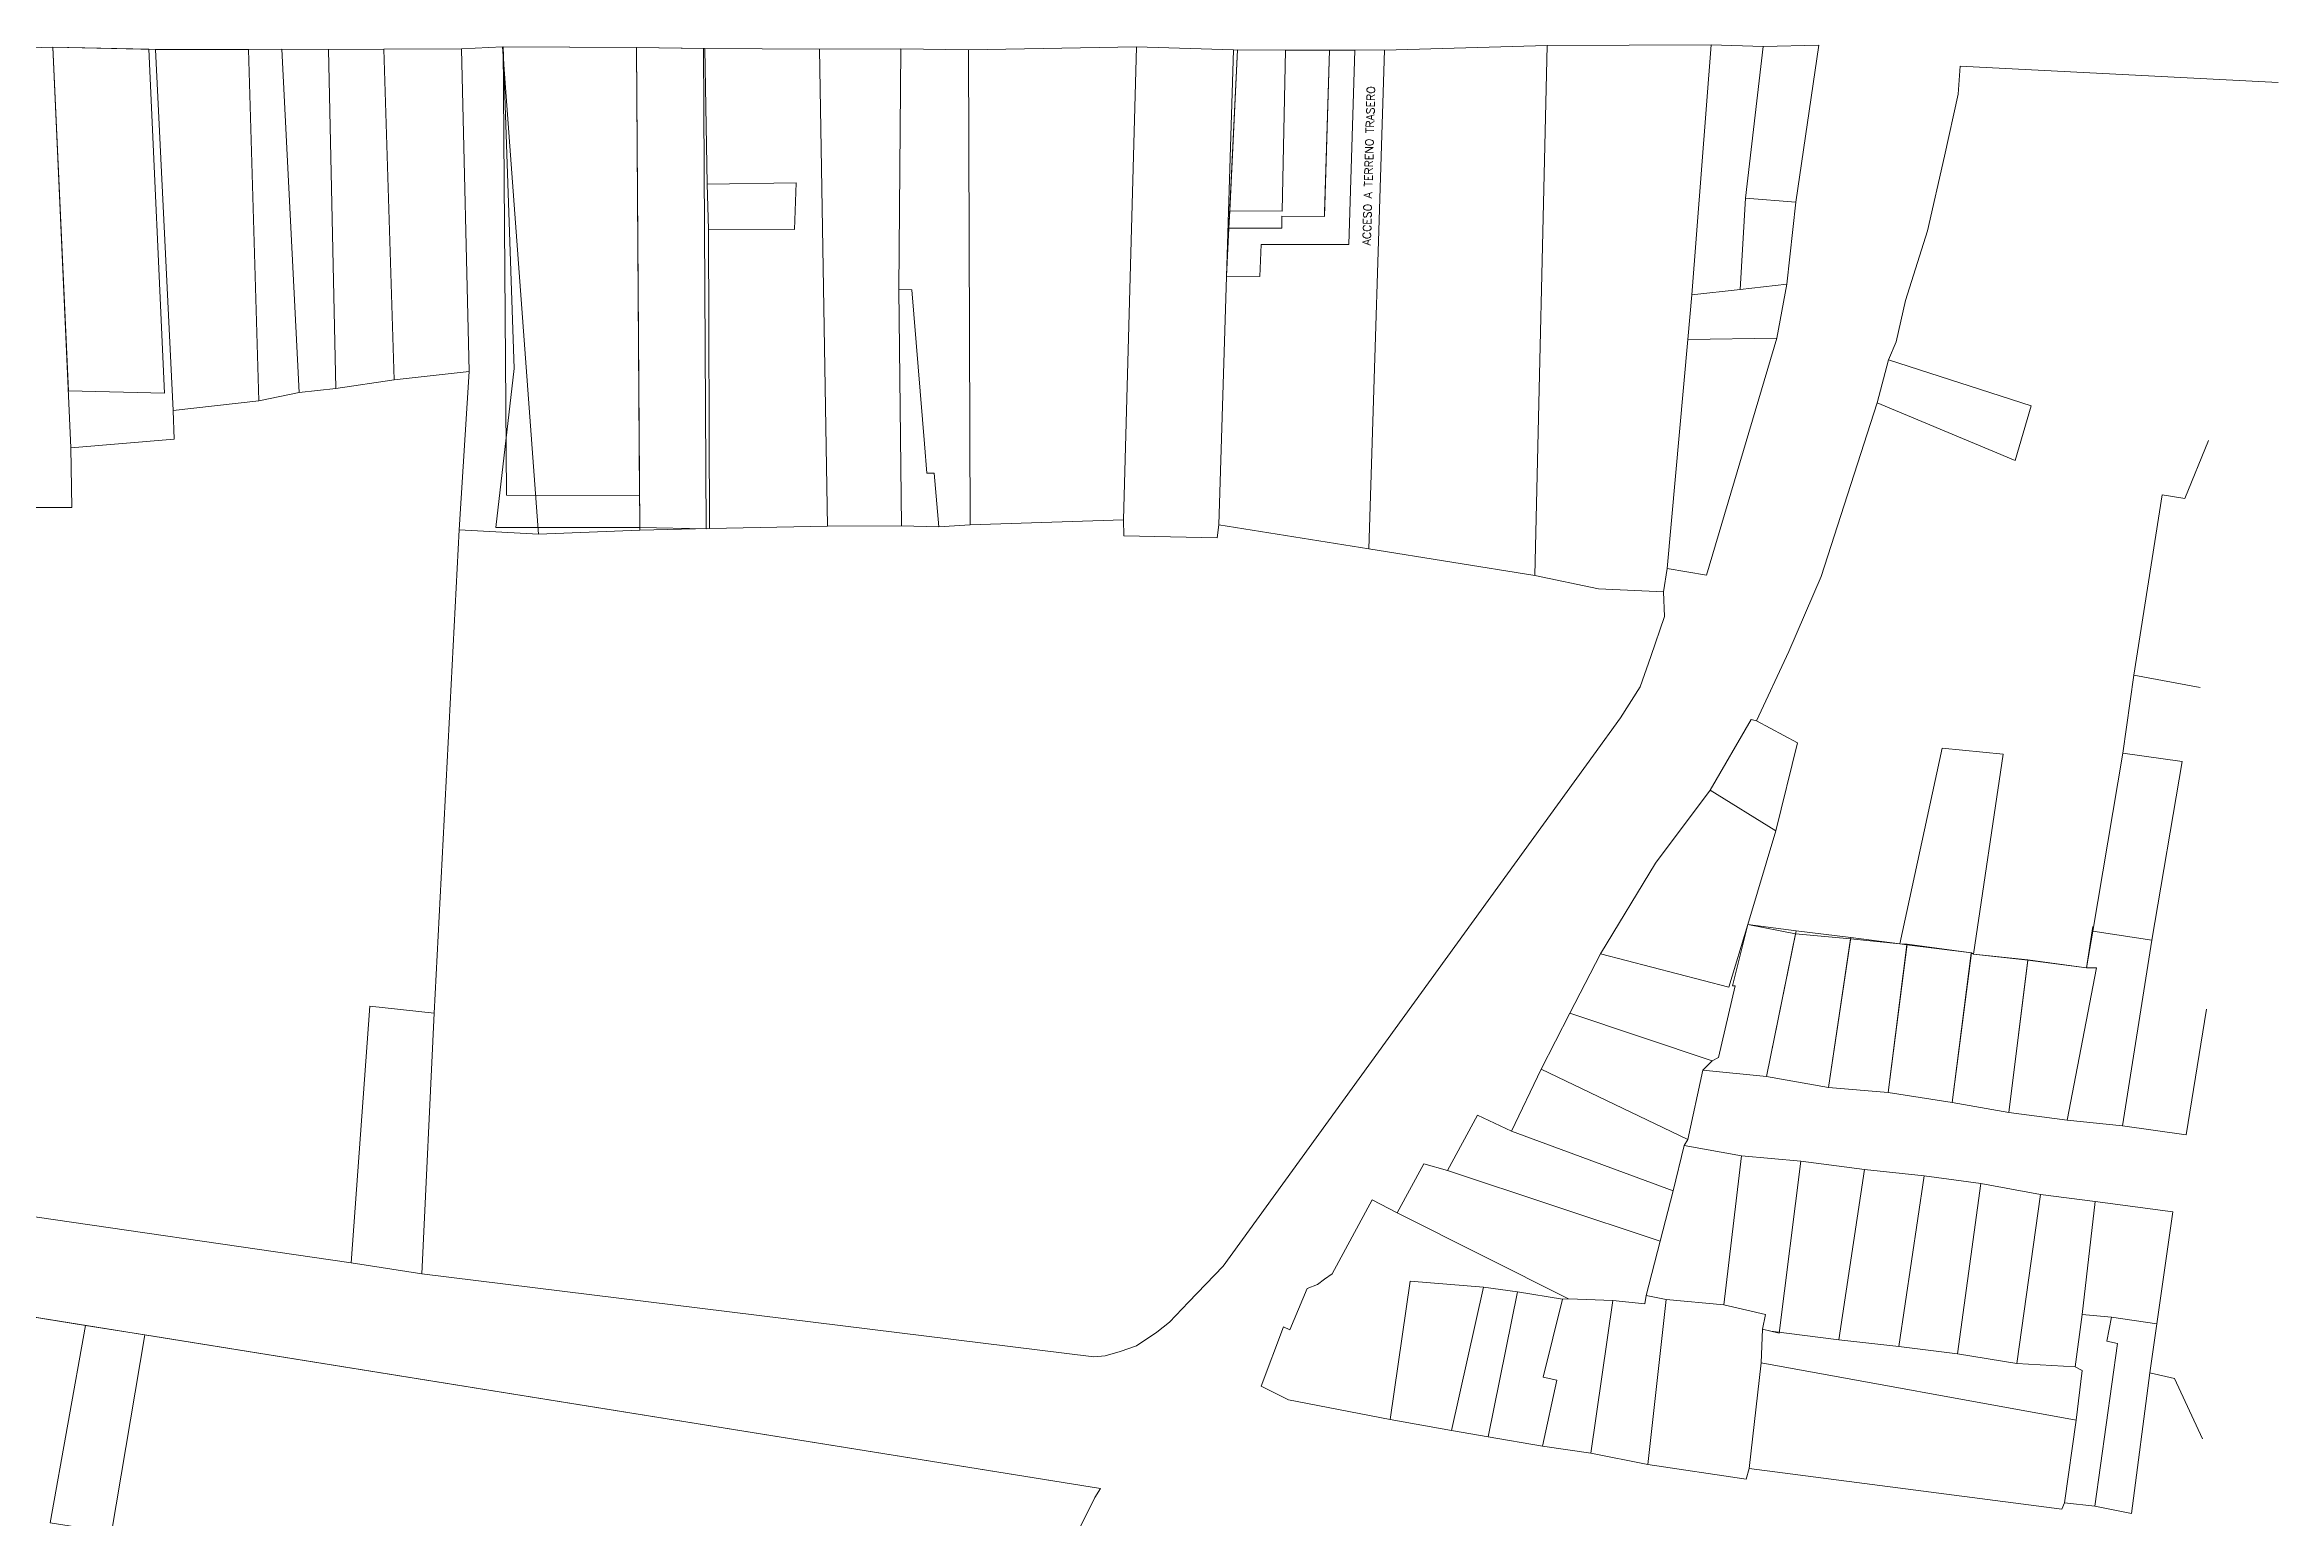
# Model space of a CAD drawing. Header units: millimetres. Extents: x 613361 to 614677, y 1317501 to 1318598.
# Drawn here: x 614264.1 to 614543.2, y 1317711 to 1317895 of the extents above; entities that cross this region are included whole.
import ezdxf

# ---------------------------------------------------------------- set-up
doc = ezdxf.new("R2010")
doc.units = ezdxf.units.MM
doc.layers.add('2', color=7, linetype='Continuous')
doc.layers.add('CVL_CUADCON_LIN', color=8, linetype='Continuous')
doc.layers.add('Nivel 2', color=7, linetype='Continuous', lineweight=0)
doc.styles.add('ROMANS', font='ROMANS', dxfattribs={"height": 0.2})

msp = doc.modelspace()

# ---------------------------------------------------------------- linework, layer by layer
at = {"layer": '2', "color": 1, "linetype": 'ByBlock', "lineweight": 0}
for p, q in [((614258.20565, 1317894.45979), (614265.06865, 1317894.67879)), ((614265.06865, 1317894.67879), (614267.35665, 1317844.59479)), ((614265.06865, 1317894.67879), (614277.93165, 1317894.40279)), ((614321.29665, 1317894.70279), (614316.16265, 1317894.48879)), ((614325.79265, 1317833.81479), (614321.29665, 1317894.70279)), ((614338.02265, 1317894.63879), (614321.29665, 1317894.70279)), ((614346.56365, 1317894.50579), (614338.02265, 1317894.63879)), ((614338.02265, 1317894.63879), (614338.45065, 1317834.29979)), ((614379.50765, 1317894.32579), (614400.50365, 1317894.72779)), ((614400.50365, 1317894.72779), (614398.89465, 1317835.60279)), ((614400.50365, 1317894.72779), (614412.65465, 1317894.34979)), ((614451.85065, 1317894.89379), (614431.51565, 1317894.29079)), ((614450.30765, 1317828.66379), (614451.85065, 1317894.89379)), ((614451.85065, 1317894.89379), (614472.33765, 1317894.99079)), ((614469.91065, 1317863.72379), (614472.33765, 1317894.99079)), ((614472.33765, 1317894.99079), (614478.84565, 1317894.75179)), ((614478.84565, 1317894.75179), (614476.64765, 1317875.81779)), ((614289.52265, 1317894.37779), (614277.93165, 1317894.40279)), ((614277.93165, 1317894.40279), (614280.10765, 1317849.29179)), ((614293.69165, 1317894.43779), (614289.52265, 1317894.37779)), ((614290.83265, 1317850.48379), (614289.52265, 1317894.37779)), ((614295.86365, 1317851.50979), (614293.69165, 1317894.43779)), ((614293.69165, 1317894.43779), (614299.53765, 1317894.40079)), ((614306.45165, 1317894.41579), (614299.53765, 1317894.40079)), ((614299.53765, 1317894.40079), (614300.43765, 1317852.02779)), ((614306.45165, 1317894.41579), (614316.16265, 1317894.48879)), ((614307.75665, 1317853.10979), (614306.45165, 1317894.41579)), ((614316.16265, 1317894.48879), (614317.10865, 1317854.14579)), ((614360.90065, 1317894.43679), (614346.56365, 1317894.50579)), ((614346.56365, 1317894.50579), (614346.85265, 1317877.55679)), ((614360.90065, 1317894.43679), (614371.06865, 1317894.45979)), ((614361.88565, 1317834.80879), (614360.90065, 1317894.43679)), ((614371.06865, 1317894.45979), (614370.82465, 1317864.41579)), ((614379.50765, 1317894.32579), (614371.06865, 1317894.45979)), ((614379.72965, 1317835.00179), (614379.50765, 1317894.32579)), ((614412.65465, 1317894.34979), (614410.79265, 1317834.96979)), ((614431.51565, 1317894.29079), (614412.65465, 1317894.34979)), ((614431.51565, 1317894.29079), (614429.55865, 1317831.96679)), ((614346.85265, 1317877.55679), (614357.98565, 1317877.73379)), ((614347.01665, 1317871.92379), (614346.85265, 1317877.55679)), ((614357.98565, 1317877.73379), (614357.79465, 1317871.89679)), ((614476.64765, 1317875.81779), (614475.95865, 1317864.39779)), ((614482.90165, 1317875.32379), (614476.64765, 1317875.81779)), ((614482.90165, 1317875.32379), (614481.80365, 1317865.07079)), ((614357.79465, 1317871.89679), (614347.01665, 1317871.92379)), ((614347.01665, 1317871.92379), (614347.14365, 1317834.52279)), ((614370.82465, 1317864.41579), (614372.45165, 1317864.36879)), ((614371.13865, 1317834.88079), (614370.82465, 1317864.41579)), ((614372.45165, 1317864.36879), (614374.01565, 1317845.08779)), ((614475.95865, 1317864.39779), (614469.91065, 1317863.72379)), ((614481.80365, 1317865.07079), (614475.95865, 1317864.39779)), ((614480.54665, 1317858.31779), (614481.80365, 1317865.07079)), ((614469.91065, 1317863.72379), (614469.41365, 1317858.14079)), ((614469.41365, 1317858.14079), (614480.54665, 1317858.31779)), ((614480.54665, 1317858.31779), (614471.76065, 1317828.71179)), ((614466.82765, 1317829.51279), (614469.41365, 1317858.14079)), ((614493.06965, 1317850.22579), (614494.48265, 1317855.60879)), ((614494.48265, 1317855.60879), (614512.33865, 1317849.86379)), ((614300.43765, 1317852.02779), (614307.75665, 1317853.10979)), ((614317.10865, 1317854.14579), (614307.75665, 1317853.10979)), ((614317.10865, 1317854.14579), (614315.87765, 1317834.35079)), ((614280.10765, 1317849.29179), (614290.83265, 1317850.48379)), ((614290.83265, 1317850.48379), (614295.86365, 1317851.50979)), ((614300.43765, 1317852.02779), (614295.86365, 1317851.50979)), ((614493.06965, 1317850.22579), (614486.09765, 1317828.54079)), ((614510.31865, 1317843.00779), (614493.06965, 1317850.22579)), ((614280.26765, 1317845.68979), (614280.10765, 1317849.29179)), ((614512.33865, 1317849.86379), (614510.31865, 1317843.00779)), ((614267.35665, 1317844.59479), (614280.26765, 1317845.68979)), ((614267.47365, 1317837.13479), (614267.35665, 1317844.59479)), ((614374.01565, 1317845.08779), (614374.32765, 1317841.43479)), ((614534.47865, 1317845.50679), (614531.52765, 1317838.28479)), ((614374.32765, 1317841.43479), (614375.24265, 1317841.43679)), ((614375.24265, 1317841.43679), (614375.81565, 1317834.73879)), ((614259.54265, 1317837.16779), (614267.47365, 1317837.13479)), ((614528.68065, 1317838.73579), (614525.16765, 1317816.19479)), ((614531.52765, 1317838.28479), (614528.68065, 1317838.73579)), ((614312.74665, 1317773.95279), (614315.87765, 1317834.35079)), ((614315.87765, 1317834.35079), (614325.79265, 1317833.81479)), ((614338.45065, 1317834.29979), (614325.79265, 1317833.81479)), ((614338.45065, 1317834.29979), (614347.14365, 1317834.52279)), ((614347.14365, 1317834.52279), (614361.88565, 1317834.80879)), ((614371.13865, 1317834.88079), (614361.88565, 1317834.80879)), ((614375.81565, 1317834.73879), (614371.13865, 1317834.88079)), ((614375.81565, 1317834.73879), (614379.72965, 1317835.00179)), ((614398.89465, 1317835.60279), (614379.72965, 1317835.00179)), ((614398.94965, 1317833.62379), (614398.89465, 1317835.60279)), ((614410.59265, 1317833.34479), (614398.94965, 1317833.62379)), ((614410.79265, 1317834.96979), (614410.59265, 1317833.34479)), ((614410.79265, 1317834.96979), (614429.55865, 1317831.96679)), ((614429.55865, 1317831.96679), (614450.30765, 1317828.66379)), ((614458.24165, 1317827.00679), (614450.30765, 1317828.66379)), ((614466.82765, 1317829.51279), (614466.37665, 1317826.61879)), ((614471.76065, 1317828.71179), (614466.82765, 1317829.51279)), ((614486.09765, 1317828.54079), (614482.04965, 1317819.14379)), ((614466.37665, 1317826.61879), (614458.24165, 1317827.00679)), ((614482.04965, 1317819.14379), (614478.00065, 1317810.50679)), ((614525.16765, 1317816.19479), (614523.76365, 1317806.44879)), ((614525.16765, 1317816.19479), (614533.45765, 1317814.64079)), ((614477.33965, 1317810.65779), (614472.22265, 1317801.81579)), ((614478.00065, 1317810.50679), (614477.33965, 1317810.65779)), ((614483.14065, 1317807.72779), (614478.00065, 1317810.50679)), ((614480.41765, 1317796.75979), (614483.14065, 1317807.72779)), ((614501.18965, 1317807.05779), (614495.90165, 1317782.63579)), ((614508.81765, 1317806.31379), (614501.18965, 1317807.05779)), ((614505.10565, 1317781.33679), (614508.81765, 1317806.31379)), ((614520.04665, 1317784.21179), (614523.76365, 1317806.44879)), ((614523.76365, 1317806.44879), (614531.18865, 1317805.39879)), ((614531.18865, 1317805.39879), (614527.42065, 1317783.06179)), ((614465.37765, 1317792.71679), (614472.22265, 1317801.81579)), ((614472.22265, 1317801.81579), (614480.41765, 1317796.75979)), ((614476.93365, 1317785.02879), (614480.41765, 1317796.75979)), ((614458.48665, 1317781.38479), (614465.37765, 1317792.71679)), ((614476.93365, 1317785.02879), (614474.56065, 1317777.20879)), ((614476.93365, 1317785.02879), (614475.01765, 1317777.36179)), ((614482.88465, 1317783.87479), (614476.93365, 1317785.02879)), ((614479.26065, 1317766.05379), (614482.88465, 1317783.87479)), ((614482.88465, 1317783.87479), (614489.74865, 1317783.23079)), ((614489.74865, 1317783.23079), (614486.99065, 1317764.65079)), ((614495.90165, 1317782.63579), (614489.74865, 1317783.23079)), ((614520.04565, 1317784.77079), (614519.24265, 1317779.64279)), ((614527.42065, 1317783.06179), (614520.04665, 1317784.21179)), ((614527.42065, 1317783.06179), (614523.75665, 1317759.86079)), ((614454.68865, 1317773.96679), (614458.48665, 1317781.38479)), ((614474.56065, 1317777.20879), (614458.48665, 1317781.38479)), ((614496.81665, 1317782.58679), (614494.46465, 1317764.05879)), ((614495.90165, 1317782.63579), (614496.81665, 1317782.58679)), ((614504.85165, 1317781.48879), (614496.81665, 1317782.58679)), ((614502.44965, 1317762.80779), (614504.85165, 1317781.48879)), ((614504.85165, 1317781.48879), (614505.10565, 1317781.33679)), ((614511.91965, 1317780.64179), (614505.10565, 1317781.33679)), ((614511.91965, 1317780.64179), (614509.51865, 1317761.55479)), ((614519.24265, 1317779.64279), (614511.91965, 1317780.64179)), ((614475.32265, 1317777.36279), (614473.25665, 1317768.42579)), ((614475.01765, 1317777.36179), (614475.32265, 1317777.36279)), ((614520.51365, 1317779.64579), (614516.84165, 1317760.60679)), ((614519.24265, 1317779.64279), (614520.51365, 1317779.64579)), ((614302.38865, 1317742.76979), (614304.71265, 1317774.84879)), ((614304.71265, 1317774.84879), (614312.74665, 1317773.95279)), ((614312.74665, 1317773.95279), (614311.18665, 1317741.36879)), ((614451.09365, 1317766.95579), (614454.68865, 1317773.96679)), ((614472.44365, 1317768.01779), (614454.68865, 1317773.96679)), ((614531.68965, 1317758.76279), (614534.25065, 1317774.44979)), ((614447.39765, 1317759.23379), (614451.09365, 1317766.95579)), ((614469.41365, 1317758.16579), (614451.09365, 1317766.95579)), ((614471.27665, 1317766.84879), (614469.41365, 1317758.16579)), ((614472.44365, 1317768.01779), (614471.27665, 1317766.84879)), ((614471.27665, 1317766.84879), (614479.26065, 1317766.05379)), ((614473.25665, 1317768.42579), (614472.44365, 1317768.01779)), ((614486.99065, 1317764.65079), (614479.26065, 1317766.05379)), ((614494.46465, 1317764.05879), (614486.99065, 1317764.65079)), ((614494.46465, 1317764.05879), (614502.44965, 1317762.80779)), ((614439.37565, 1317754.29279), (614443.12365, 1317761.20279)), ((614443.12365, 1317761.20279), (614447.39765, 1317759.23379)), ((614502.44965, 1317762.80779), (614509.51865, 1317761.55479)), ((614509.51865, 1317761.55479), (614516.84165, 1317760.60679)), ((614447.39765, 1317759.23379), (614467.59665, 1317751.76779)), ((614469.41365, 1317758.16579), (614468.95765, 1317757.40379)), ((614516.84165, 1317760.60679), (614523.75665, 1317759.86079)), ((614523.75665, 1317759.86079), (614531.68965, 1317758.76279)), ((614433.08265, 1317749.00079), (614436.42565, 1317755.14879)), ((614436.42565, 1317755.14879), (614439.37565, 1317754.29279)), ((614467.59665, 1317751.76779), (614468.95765, 1317757.40379)), ((614468.95765, 1317757.40379), (614476.12865, 1317756.15079)), ((614476.12865, 1317756.15079), (614473.92965, 1317737.52179)), ((614476.12865, 1317756.15079), (614483.55265, 1317755.45779)), ((614483.55265, 1317755.45779), (614480.85065, 1317733.98479)), ((614483.55265, 1317755.45779), (614491.48565, 1317754.40979)), ((614465.98265, 1317745.47179), (614439.37565, 1317754.29279)), ((614491.48565, 1317754.40979), (614488.27465, 1317733.13879)), ((614491.48565, 1317754.40979), (614498.95965, 1317753.61379)), ((614498.95965, 1317753.61379), (614495.80065, 1317732.29279)), ((614498.95965, 1317753.61379), (614506.02865, 1317752.66579)), ((614506.02865, 1317752.66579), (614503.12365, 1317731.39579)), ((614506.02865, 1317752.66579), (614513.50465, 1317751.31279)), ((614246.39865, 1317750.86579), (614302.38865, 1317742.76979)), ((614467.59665, 1317751.76779), (614465.98265, 1317745.47179)), ((614513.50465, 1317751.31279), (614510.54765, 1317730.19479)), ((614513.50465, 1317751.31279), (614520.31865, 1317750.41379)), ((614520.31865, 1317750.41379), (614518.72065, 1317736.30279)), ((614530.03165, 1317749.11679), (614520.31865, 1317750.41379)), ((614433.08265, 1317749.00079), (614454.50765, 1317738.23979)), ((614530.03165, 1317749.11679), (614528.02665, 1317735.15579)), ((614465.98265, 1317745.47179), (614464.21665, 1317738.66679)), ((614311.18665, 1317741.36879), (614302.38865, 1317742.76979)), ((614434.72665, 1317740.47879), (614432.21965, 1317723.16779)), ((614443.87865, 1317739.73779), (614434.72665, 1317740.47879)), ((614443.87865, 1317739.73779), (614439.89965, 1317721.81479)), ((614448.15065, 1317739.13879), (614443.87865, 1317739.73779)), ((614448.15065, 1317739.13879), (614444.47665, 1317721.01279)), ((614453.74465, 1317738.23779), (614448.15065, 1317739.13879)), ((614464.06665, 1317737.65179), (614464.21665, 1317738.66679)), ((614464.21665, 1317738.66679), (614466.70865, 1317738.16479)), ((614453.74465, 1317738.23779), (614451.32465, 1317728.48879)), ((614454.50765, 1317738.23979), (614453.74465, 1317738.23779)), ((614454.50765, 1317738.23979), (614460.04965, 1317738.04879)), ((614457.29165, 1317718.96079), (614460.04965, 1317738.04879)), ((614460.04965, 1317738.04879), (614464.06665, 1317737.65179)), ((614466.70865, 1317738.16479), (614464.41265, 1317717.55579)), ((614473.92965, 1317737.52179), (614466.70865, 1317738.16479)), ((614479.11765, 1317736.31579), (614473.92965, 1317737.52179)), ((614478.76465, 1317734.48779), (614479.11765, 1317736.31579)), ((614518.72065, 1317736.30279), (614517.81865, 1317729.75379)), ((614518.72065, 1317736.30279), (614522.38165, 1317735.95579)), ((614522.38165, 1317735.95579), (614521.77765, 1317732.95979)), ((614528.02665, 1317735.15579), (614522.38165, 1317735.95579)), ((614478.76465, 1317734.48779), (614478.57065, 1317730.27479)), ((614480.85065, 1317733.98479), (614478.76465, 1317734.48779)), ((614488.27465, 1317733.13879), (614479.80765, 1317734.23579)), ((614495.80065, 1317732.29279), (614488.27465, 1317733.13879)), ((614521.77765, 1317732.95979), (614523.10065, 1317732.65879)), ((614528.02665, 1317735.15579), (614527.17465, 1317729.01379)), ((614478.57065, 1317730.27479), (614477.07165, 1317717.07679)), ((614478.57065, 1317730.27479), (614517.93465, 1317723.10579)), ((614503.12365, 1317731.39579), (614495.80065, 1317732.29279)), ((614510.54765, 1317730.19479), (614503.12365, 1317731.39579)), ((614510.54765, 1317730.19479), (614517.81865, 1317729.75379)), ((614523.10065, 1317732.65879), (614520.29465, 1317712.35279)), ((614453.05365, 1317728.08679), (614451.24065, 1317719.86079)), ((614451.32465, 1317728.48879), (614453.05365, 1317728.08679)), ((614517.81865, 1317729.75379), (614518.68465, 1317729.29879)), ((614518.68465, 1317729.29879), (614517.93465, 1317723.10579)), ((614524.87165, 1317711.44979), (614527.17465, 1317729.01379)), ((614527.17465, 1317729.01379), (614530.22665, 1317728.30979)), ((614530.22665, 1317728.30979), (614533.74965, 1317720.75679)), ((614432.21965, 1317723.16779), (614439.89965, 1317721.81479)), ((614439.89965, 1317721.81479), (614444.47665, 1317721.01279)), ((614517.93465, 1317723.10579), (614516.48065, 1317712.74979)), ((614444.47665, 1317721.01279), (614451.24065, 1317719.86079)), ((614451.24065, 1317719.86079), (614457.29165, 1317718.96079)), ((614464.41265, 1317717.55579), (614457.29165, 1317718.96079)), ((614476.71865, 1317715.70579), (614464.41265, 1317717.55579)), ((614477.07165, 1317717.07679), (614476.71865, 1317715.70579)), ((614516.17765, 1317711.98879), (614477.07165, 1317717.07679)), ((614516.48065, 1317712.74979), (614516.17765, 1317711.98879)), ((614520.29465, 1317712.35279), (614516.48065, 1317712.74979)), ((614520.29465, 1317712.35279), (614524.87165, 1317711.44979))]:
    msp.add_line(p, q, dxfattribs=at)
for points in [[(614478.84565, 1317894.75179), (614485.81065, 1317894.91979), (614482.90165, 1317875.32379)], [(614494.48265, 1317855.60879), (614495.44365, 1317857.84379), (614496.60265, 1317863.02279), (614499.38065, 1317871.70679), (614501.49665, 1317881.04979), (614503.20965, 1317888.81779), (614503.45665, 1317892.31979), (614543.21665, 1317890.27779)], [(614311.18665, 1317741.36879), (614395.19365, 1317731.00179), (614396.61665, 1317731.15679), (614398.49665, 1317731.66879), (614400.52865, 1317732.38379), (614403.06665, 1317734.11479), (614404.64065, 1317735.33679), (614407.02465, 1317737.82879), (614411.33665, 1317742.35479), (614457.62265, 1317806.19879), (614461.01965, 1317810.87479), (614463.45165, 1317814.73779), (614464.81665, 1317818.54679), (614466.48465, 1317823.52379), (614466.37665, 1317826.61879)], [(614433.08265, 1317749.00079), (614429.97765, 1317750.61779), (614424.96365, 1317741.36979), (614423.99865, 1317740.70879), (614423.13565, 1317740.04679), (614421.86665, 1317739.53679), (614419.69065, 1317734.40579), (614418.87665, 1317734.75979), (614416.09565, 1317727.34379), (614419.50465, 1317725.62579), (614432.21965, 1317723.16779)], [(614258.93365, 1317736.58279), (614396.03965, 1317714.56079), (614395.33065, 1317713.44279), (614393.65965, 1317710.03879), (614392.64665, 1317708.10879), (614390.92365, 1317705.76979), (614390.01065, 1317704.39779), (614385.95665, 1317698.04479), (614383.47165, 1317694.89279), (614379.97565, 1317689.25179), (614376.93665, 1317683.66279), (614375.56865, 1317681.57979), (614374.30165, 1317679.19079), (614373.54265, 1317677.86979), (614372.07165, 1317675.98879), (614370.34765, 1317673.90479), (614367.20265, 1317670.14179), (614366.29165, 1317668.51579), (614365.02265, 1317667.14279), (614362.68865, 1317665.10779), (614359.54065, 1317663.12179)]]:
    msp.add_lwpolyline(points, dxfattribs=at)
at = {"layer": 'CVL_CUADCON_LIN', "color": 1, "linetype": 'ByBlock', "lineweight": 0, "ltscale": 0.5, "flags": 128}
for points in [[(614265.06865, 1317894.67879), (614278.26562, 1317894.39563)], [(614320.44824, 1317834.6403), (614322.75326, 1317854.50703), (614321.3728, 1317894.70249)], [(614338.02267, 1317894.63689), (614321.3728, 1317894.70249)], [(614338.02265, 1317894.63879), (614338.44824, 1317834.6403)], [(614346.40163, 1317894.50641), (614338.02265, 1317894.63689)], [(614424.65526, 1317894.29868), (614424.01844, 1317874.01804)]]:
    msp.add_lwpolyline(points, dxfattribs=at)
for points in [[(614265.06865, 1317894.67879), (614277.06589, 1317894.42137), (614279.02795, 1317851.4536), (614267.03099, 1317851.72359)], [(614321.3728, 1317894.7025), (614338.02265, 1317894.63689), (614338.44824, 1317834.6403), (614320.44824, 1317834.6403), (614322.75326, 1317854.50703)], [(614321.3728, 1317894.7025), (614338.02265, 1317894.63689), (614338.41988, 1317838.6383), (614321.77001, 1317838.7039)], [(614413.13532, 1317894.33472), (614427.80529, 1317894.3024), (614427.04259, 1317870.0008), (614416.11015, 1317870.02827), (614415.91995, 1317866.02912), (614411.77001, 1317866.05477)], [(614424.6553, 1317894.30934), (614427.80529, 1317894.3024), (614427.04259, 1317870.0008), (614416.11015, 1317870.02827), (614415.91995, 1317866.02912), (614411.77001, 1317866.05477), (614412.05345, 1317872.06084), (614418.67598, 1317872.04014), (614418.70012, 1317873.53987), (614424.00277, 1317873.51828)], [(614419.1353, 1317894.3215), (614424.6553, 1317894.30934), (614424.00277, 1317873.51828), (614418.70012, 1317873.53987), (614418.676, 1317872.04848), (614412.05345, 1317872.06084), (614412.16367, 1317874.20876), (614418.71063, 1317874.18968)], [(614413.13532, 1317894.33472), (614419.1353, 1317894.3215), (614418.71063, 1317874.18968), (614412.16367, 1317874.20876)]]:
    msp.add_lwpolyline(points, close=True, dxfattribs=at)
at = {"layer": 'CVL_CUADCON_LIN', "color": 1, "linetype": 'ByBlock', "lineweight": 0, "flags": 128}
msp.add_lwpolyline([(614338.02265, 1317894.63879), (614346.40163, 1317894.50641), (614346.74715, 1317834.50607), (614338.44824, 1317834.6403)], close=True, dxfattribs=at).dxf.unprotected_set("ltscale", 0)
at = {"layer": 'CVL_CUADCON_LIN', "color": 1, "linetype": 'ByBlock', "lineweight": 0, "ltscale": 0.5, "const_width": 0.1, "flags": 128}
msp.add_lwpolyline([(614431.51565, 1317894.29079), (614430.62232, 1317865.84124)], dxfattribs=at)
at = {"layer": 'Nivel 2', "color": 1, "linetype": 'ByBlock', "lineweight": 0}
for p, q in [((614258.20565, 1317894.45979), (614265.06865, 1317894.67879)), ((614265.06865, 1317894.67879), (614277.93165, 1317894.40279)), ((614265.06865, 1317894.67879), (614267.35665, 1317844.59479)), ((614321.29665, 1317894.70279), (614316.16265, 1317894.48879)), ((614338.02265, 1317894.63879), (614321.29665, 1317894.70279)), ((614325.79265, 1317833.81479), (614321.29665, 1317894.70279)), ((614338.02265, 1317894.63879), (614338.45065, 1317834.29979)), ((614346.56365, 1317894.50579), (614338.02265, 1317894.63879)), ((614379.50765, 1317894.32579), (614400.50365, 1317894.72779)), ((614400.50365, 1317894.72779), (614398.89465, 1317835.60279)), ((614400.50365, 1317894.72779), (614412.65465, 1317894.34979)), ((614451.85065, 1317894.89379), (614431.51565, 1317894.29079)), ((614450.30765, 1317828.66379), (614451.85065, 1317894.89379)), ((614451.85065, 1317894.89379), (614472.33765, 1317894.99079)), ((614469.91065, 1317863.72379), (614472.33765, 1317894.99079)), ((614472.33765, 1317894.99079), (614478.84565, 1317894.75179)), ((614478.84565, 1317894.75179), (614476.64765, 1317875.81779)), ((614277.93165, 1317894.40279), (614280.10765, 1317849.29179)), ((614289.52265, 1317894.37779), (614277.93165, 1317894.40279)), ((614293.69165, 1317894.43779), (614289.52265, 1317894.37779)), ((614290.83265, 1317850.48379), (614289.52265, 1317894.37779)), ((614293.69165, 1317894.43779), (614299.53765, 1317894.40079)), ((614295.86365, 1317851.50979), (614293.69165, 1317894.43779)), ((614306.45165, 1317894.41579), (614299.53765, 1317894.40079)), ((614299.53765, 1317894.40079), (614300.43765, 1317852.02779)), ((614306.45165, 1317894.41579), (614316.16265, 1317894.48879)), ((614307.75665, 1317853.10979), (614306.45165, 1317894.41579)), ((614316.16265, 1317894.48879), (614317.10865, 1317854.14579)), ((614346.56365, 1317894.50579), (614346.85265, 1317877.55679)), ((614360.90065, 1317894.43679), (614346.56365, 1317894.50579)), ((614360.90065, 1317894.43679), (614371.06865, 1317894.45979)), ((614361.88565, 1317834.80879), (614360.90065, 1317894.43679)), ((614371.06865, 1317894.45979), (614370.82465, 1317864.41579)), ((614379.50765, 1317894.32579), (614371.06865, 1317894.45979)), ((614379.72965, 1317835.00179), (614379.50765, 1317894.32579)), ((614412.65465, 1317894.34979), (614410.79265, 1317834.96979)), ((614431.51565, 1317894.29079), (614412.65465, 1317894.34979)), ((614431.51565, 1317894.29079), (614429.55865, 1317831.96679)), ((614346.85265, 1317877.55679), (614357.98565, 1317877.73379)), ((614347.01665, 1317871.92379), (614346.85265, 1317877.55679)), ((614357.98565, 1317877.73379), (614357.79465, 1317871.89679)), ((614476.64765, 1317875.81779), (614475.95865, 1317864.39779)), ((614482.90165, 1317875.32379), (614476.64765, 1317875.81779)), ((614482.90165, 1317875.32379), (614481.80365, 1317865.07079)), ((614347.01665, 1317871.92379), (614347.14365, 1317834.52279)), ((614357.79465, 1317871.89679), (614347.01665, 1317871.92379)), ((614371.13865, 1317834.88079), (614370.82465, 1317864.41579)), ((614370.82465, 1317864.41579), (614372.45165, 1317864.36879)), ((614372.45165, 1317864.36879), (614374.01565, 1317845.08779)), ((614475.95865, 1317864.39779), (614469.91065, 1317863.72379)), ((614481.80365, 1317865.07079), (614475.95865, 1317864.39779)), ((614480.54665, 1317858.31779), (614481.80365, 1317865.07079)), ((614469.91065, 1317863.72379), (614469.41365, 1317858.14079)), ((614469.41365, 1317858.14079), (614480.54665, 1317858.31779)), ((614480.54665, 1317858.31779), (614471.76065, 1317828.71179)), ((614466.82765, 1317829.51279), (614469.41365, 1317858.14079)), ((614493.06965, 1317850.22579), (614494.48265, 1317855.60879)), ((614494.48265, 1317855.60879), (614512.33865, 1317849.86379)), ((614300.43765, 1317852.02779), (614307.75665, 1317853.10979)), ((614317.10865, 1317854.14579), (614307.75665, 1317853.10979)), ((614317.10865, 1317854.14579), (614315.87765, 1317834.35079)), ((614280.10765, 1317849.29179), (614290.83265, 1317850.48379)), ((614290.83265, 1317850.48379), (614295.86365, 1317851.50979)), ((614300.43765, 1317852.02779), (614295.86365, 1317851.50979)), ((614493.06965, 1317850.22579), (614486.09765, 1317828.54079)), ((614510.31865, 1317843.00779), (614493.06965, 1317850.22579)), ((614280.26765, 1317845.68979), (614280.10765, 1317849.29179)), ((614512.33865, 1317849.86379), (614510.31865, 1317843.00779)), ((614267.35665, 1317844.59479), (614280.26765, 1317845.68979)), ((614267.47365, 1317837.13479), (614267.35665, 1317844.59479)), ((614374.01565, 1317845.08779), (614374.32765, 1317841.43479)), ((614534.49965, 1317845.50679), (614531.52765, 1317838.28479)), ((614374.32765, 1317841.43479), (614375.24265, 1317841.43679)), ((614375.24265, 1317841.43679), (614375.81565, 1317834.73879)), ((614259.54265, 1317837.16779), (614267.47365, 1317837.13479)), ((614528.68065, 1317838.73579), (614525.16765, 1317816.19479)), ((614531.52765, 1317838.28479), (614528.68065, 1317838.73579)), ((614312.74665, 1317773.95279), (614315.87765, 1317834.35079)), ((614315.87765, 1317834.35079), (614325.79265, 1317833.81479)), ((614338.45065, 1317834.29979), (614325.79265, 1317833.81479)), ((614338.45065, 1317834.29979), (614347.14365, 1317834.52279)), ((614347.14365, 1317834.52279), (614361.88565, 1317834.80879)), ((614371.13865, 1317834.88079), (614361.88565, 1317834.80879)), ((614375.81565, 1317834.73879), (614371.13865, 1317834.88079)), ((614375.81565, 1317834.73879), (614379.72965, 1317835.00179)), ((614398.89465, 1317835.60279), (614379.72965, 1317835.00179)), ((614398.94965, 1317833.62379), (614398.89465, 1317835.60279)), ((614410.59265, 1317833.34479), (614398.94965, 1317833.62379)), ((614410.79265, 1317834.96979), (614410.59265, 1317833.34479)), ((614410.79265, 1317834.96979), (614429.55865, 1317831.96679)), ((614429.55865, 1317831.96679), (614450.30765, 1317828.66379)), ((614458.24165, 1317827.00679), (614450.30765, 1317828.66379)), ((614466.82765, 1317829.51279), (614466.37665, 1317826.61879)), ((614471.76065, 1317828.71179), (614466.82765, 1317829.51279)), ((614486.09765, 1317828.54079), (614482.04965, 1317819.14379)), ((614466.37665, 1317826.61879), (614458.24165, 1317827.00679)), ((614482.04965, 1317819.14379), (614478.00065, 1317810.50679)), ((614525.16765, 1317816.19479), (614523.76365, 1317806.44879)), ((614525.16765, 1317816.19479), (614533.45765, 1317814.64079)), ((614477.33965, 1317810.65779), (614472.22265, 1317801.81579)), ((614478.00065, 1317810.50679), (614477.33965, 1317810.65779)), ((614483.14065, 1317807.72779), (614478.00065, 1317810.50679)), ((614480.41765, 1317796.75979), (614483.14065, 1317807.72779)), ((614501.18965, 1317807.05779), (614495.89765, 1317782.61779)), ((614508.81765, 1317806.31379), (614501.18965, 1317807.05779)), ((614505.10565, 1317781.33679), (614508.81765, 1317806.31379)), ((614520.04665, 1317784.21179), (614523.76365, 1317806.44879)), ((614523.76365, 1317806.44879), (614531.18865, 1317805.39879)), ((614531.18865, 1317805.39879), (614527.42065, 1317783.06179)), ((614465.37765, 1317792.71679), (614472.22265, 1317801.81579)), ((614472.22265, 1317801.81579), (614480.41765, 1317796.75979)), ((614476.93365, 1317785.02879), (614480.41765, 1317796.75979)), ((614458.48665, 1317781.38479), (614465.37765, 1317792.71679)), ((614476.93365, 1317785.02879), (614474.56065, 1317777.20879)), ((614476.93365, 1317785.02879), (614475.01765, 1317777.36179)), ((614482.96365, 1317784.26379), (614476.93365, 1317785.02879)), ((614479.26065, 1317766.05379), (614482.96365, 1317784.26379)), ((614482.96365, 1317784.26379), (614489.77365, 1317783.40279)), ((614489.77365, 1317783.40279), (614486.99065, 1317764.65079)), ((614495.89765, 1317782.61779), (614489.77365, 1317783.40279)), ((614520.04665, 1317784.21179), (614519.24265, 1317779.64279)), ((614527.42065, 1317783.06179), (614520.04665, 1317784.21179)), ((614527.42065, 1317783.06179), (614523.75665, 1317759.86079)), ((614454.68865, 1317773.96679), (614458.48665, 1317781.38479)), ((614474.56065, 1317777.20879), (614458.48665, 1317781.38479)), ((614496.80565, 1317782.49879), (614494.46465, 1317764.05879)), ((614495.89765, 1317782.61779), (614496.80565, 1317782.49879)), ((614504.85165, 1317781.48879), (614496.80565, 1317782.49879)), ((614502.44965, 1317762.80779), (614504.84965, 1317781.47379)), ((614504.85165, 1317781.48879), (614505.10565, 1317781.33679)), ((614511.91165, 1317780.57579), (614505.10565, 1317781.33679)), ((614511.91165, 1317780.57579), (614509.51865, 1317761.55479)), ((614519.24265, 1317779.64279), (614511.91165, 1317780.57579)), ((614475.32265, 1317777.36279), (614473.25665, 1317768.42579)), ((614475.01765, 1317777.36179), (614475.32265, 1317777.36279)), ((614520.51365, 1317779.64579), (614516.84165, 1317760.60679)), ((614519.24265, 1317779.64279), (614520.51365, 1317779.64579)), ((614302.38865, 1317742.76979), (614304.71265, 1317774.84879)), ((614304.71265, 1317774.84879), (614312.74665, 1317773.95279)), ((614312.74665, 1317773.95279), (614311.18665, 1317741.36879)), ((614451.09365, 1317766.95579), (614454.68865, 1317773.96679)), ((614472.44365, 1317768.01779), (614454.68865, 1317773.96679)), ((614531.68965, 1317758.76279), (614534.25065, 1317774.44979)), ((614447.39765, 1317759.23379), (614451.09365, 1317766.95579)), ((614469.41365, 1317758.16579), (614451.09365, 1317766.95579)), ((614471.27665, 1317766.84879), (614469.41365, 1317758.16579)), ((614472.44365, 1317768.01779), (614471.27665, 1317766.84879)), ((614471.27665, 1317766.84879), (614479.26065, 1317766.05379)), ((614473.25665, 1317768.42579), (614472.44365, 1317768.01779)), ((614486.99065, 1317764.65079), (614479.26065, 1317766.05379)), ((614494.46465, 1317764.05879), (614486.99065, 1317764.65079)), ((614494.46465, 1317764.05879), (614502.44965, 1317762.80779)), ((614439.37565, 1317754.29279), (614443.12365, 1317761.20279)), ((614443.12365, 1317761.20279), (614447.39765, 1317759.23379)), ((614502.44965, 1317762.80779), (614509.51865, 1317761.55479)), ((614509.51865, 1317761.55479), (614516.84165, 1317760.60679)), ((614447.39765, 1317759.23379), (614467.59665, 1317751.76779)), ((614469.41365, 1317758.16579), (614468.95765, 1317757.40379)), ((614516.84165, 1317760.60679), (614523.75665, 1317759.86079)), ((614523.75665, 1317759.86079), (614531.68965, 1317758.76279)), ((614433.08265, 1317749.00079), (614436.42565, 1317755.14879)), ((614436.42565, 1317755.14879), (614439.37565, 1317754.29279)), ((614467.59665, 1317751.76779), (614468.95765, 1317757.40379)), ((614468.95765, 1317757.40379), (614476.12865, 1317756.15079)), ((614476.12865, 1317756.15079), (614473.92965, 1317737.52179)), ((614476.12865, 1317756.15079), (614483.55265, 1317755.45779)), ((614483.55265, 1317755.45779), (614480.85065, 1317733.98479)), ((614483.55265, 1317755.45779), (614491.48565, 1317754.40979)), ((614465.98265, 1317745.47179), (614439.37565, 1317754.29279)), ((614491.48565, 1317754.40979), (614488.27465, 1317733.13879)), ((614491.48565, 1317754.40979), (614498.95965, 1317753.61379)), ((614498.95965, 1317753.61379), (614495.80065, 1317732.29279)), ((614498.95965, 1317753.61379), (614506.02865, 1317752.66579)), ((614506.02865, 1317752.66579), (614503.12365, 1317731.39579)), ((614506.02865, 1317752.66579), (614513.50465, 1317751.31279)), ((614246.39865, 1317750.86579), (614302.38865, 1317742.76979)), ((614467.59665, 1317751.76779), (614465.98265, 1317745.47179)), ((614513.50465, 1317751.31279), (614510.54765, 1317730.19479)), ((614513.50465, 1317751.31279), (614520.31865, 1317750.41379)), ((614520.31865, 1317750.41379), (614518.72065, 1317736.30279)), ((614530.03165, 1317749.11679), (614520.31865, 1317750.41379)), ((614433.08265, 1317749.00079), (614454.50765, 1317738.23979)), ((614530.03165, 1317749.11679), (614528.02665, 1317735.15579)), ((614465.98265, 1317745.47179), (614464.21665, 1317738.66679)), ((614311.18665, 1317741.36879), (614302.38865, 1317742.76979)), ((614434.72665, 1317740.47879), (614432.21965, 1317723.16779)), ((614443.87865, 1317739.73779), (614434.72665, 1317740.47879)), ((614443.87865, 1317739.73779), (614439.89965, 1317721.81479)), ((614448.15065, 1317739.13879), (614443.87865, 1317739.73779)), ((614448.15065, 1317739.13879), (614444.47665, 1317721.01279)), ((614453.74465, 1317738.23779), (614448.15065, 1317739.13879)), ((614464.06665, 1317737.65179), (614464.21665, 1317738.66679)), ((614464.21665, 1317738.66679), (614466.70865, 1317738.16479)), ((614453.74465, 1317738.23779), (614451.32465, 1317728.48879)), ((614454.50765, 1317738.23979), (614453.74465, 1317738.23779)), ((614454.50765, 1317738.23979), (614460.04965, 1317738.04879)), ((614457.29165, 1317718.96079), (614460.04965, 1317738.04879)), ((614460.04965, 1317738.04879), (614464.06665, 1317737.65179)), ((614466.70865, 1317738.16479), (614464.41265, 1317717.55579)), ((614473.92965, 1317737.52179), (614466.70865, 1317738.16479)), ((614479.11765, 1317736.31579), (614473.92965, 1317737.52179)), ((614478.76465, 1317734.48779), (614479.11765, 1317736.31579)), ((614518.72065, 1317736.30279), (614517.81865, 1317729.75379)), ((614518.72065, 1317736.30279), (614522.38165, 1317735.95579)), ((614522.38165, 1317735.95579), (614521.77765, 1317732.95979)), ((614528.02665, 1317735.15579), (614522.38165, 1317735.95579)), ((614269.17365, 1317734.93779), (614264.76665, 1317710.25979)), ((614478.76465, 1317734.48779), (614478.57065, 1317730.27479)), ((614480.85065, 1317733.98479), (614478.76465, 1317734.48779)), ((614488.27465, 1317733.13879), (614479.80765, 1317734.23579)), ((614495.80065, 1317732.29279), (614488.27465, 1317733.13879)), ((614521.77765, 1317732.95979), (614523.10065, 1317732.65879)), ((614528.02665, 1317735.15579), (614527.17465, 1317729.01379)), ((614478.57065, 1317730.27479), (614477.07165, 1317717.07679)), ((614478.57065, 1317730.27479), (614517.93465, 1317723.10579)), ((614503.12365, 1317731.39579), (614495.80065, 1317732.29279)), ((614510.54765, 1317730.19479), (614503.12365, 1317731.39579)), ((614510.54765, 1317730.19479), (614517.81865, 1317729.75379)), ((614523.10065, 1317732.65879), (614520.29465, 1317712.35279)), ((614453.05365, 1317728.08679), (614451.24065, 1317719.86079)), ((614451.32465, 1317728.48879), (614453.05365, 1317728.08679)), ((614517.81865, 1317729.75379), (614518.68465, 1317729.29879)), ((614518.68465, 1317729.29879), (614517.93465, 1317723.10579)), ((614524.87165, 1317711.44979), (614527.17465, 1317729.01379)), ((614527.17465, 1317729.01379), (614530.22665, 1317728.30979)), ((614530.22665, 1317728.30979), (614533.74965, 1317720.75679)), ((614432.21965, 1317723.16779), (614439.89965, 1317721.81479)), ((614439.89965, 1317721.81479), (614444.47665, 1317721.01279)), ((614517.93465, 1317723.10579), (614516.48065, 1317712.74979)), ((614444.47665, 1317721.01279), (614451.24065, 1317719.86079)), ((614451.24065, 1317719.86079), (614457.29165, 1317718.96079)), ((614464.41265, 1317717.55579), (614457.29165, 1317718.96079)), ((614476.71865, 1317715.70579), (614464.41265, 1317717.55579)), ((614477.07165, 1317717.07679), (614476.71865, 1317715.70579)), ((614516.17765, 1317711.98879), (614477.07165, 1317717.07679)), ((614516.48065, 1317712.74979), (614516.17765, 1317711.98879)), ((614520.29465, 1317712.35279), (614516.48065, 1317712.74979)), ((614520.29465, 1317712.35279), (614524.87165, 1317711.44979))]:
    msp.add_line(p, q, dxfattribs=at)
at = {"layer": 'Nivel 2', "color": 1, "linetype": 'ByBlock', "lineweight": 0, "flags": 128}
for points in [[(614478.84565, 1317894.75179), (614485.81065, 1317894.91979), (614482.90165, 1317875.32379)], [(614494.48265, 1317855.60879), (614495.44365, 1317857.84379), (614496.60265, 1317863.02279), (614499.38065, 1317871.70679), (614501.49665, 1317881.04979), (614503.20965, 1317888.81779), (614503.45665, 1317892.31979), (614543.21665, 1317890.27779)], [(614311.18665, 1317741.36879), (614395.19365, 1317731.00179), (614396.61665, 1317731.15679), (614398.49665, 1317731.66879), (614400.52865, 1317732.38379), (614403.06665, 1317734.11479), (614404.64065, 1317735.33679), (614407.02465, 1317737.82879), (614411.33665, 1317742.35479), (614457.62265, 1317806.19879), (614461.01965, 1317810.87479), (614463.45165, 1317814.73779), (614464.81665, 1317818.54679), (614466.48465, 1317823.52379), (614466.37665, 1317826.61879)], [(614433.08265, 1317749.00079), (614429.97765, 1317750.61779), (614424.96365, 1317741.36979), (614423.99865, 1317740.70879), (614423.13565, 1317740.04679), (614421.86665, 1317739.53679), (614419.69065, 1317734.40579), (614418.87665, 1317734.75979), (614416.09565, 1317727.34379), (614419.50465, 1317725.62579), (614432.21965, 1317723.16779)], [(614258.93365, 1317736.58279), (614269.17365, 1317734.93779)], [(614276.59165, 1317733.74679), (614272.41565, 1317709.06179), (614264.76665, 1317710.25979)], [(614269.17365, 1317734.93779), (614276.59165, 1317733.74679)], [(614276.59165, 1317733.74679), (614396.03965, 1317714.56079), (614395.33065, 1317713.44279), (614393.65965, 1317710.03879), (614392.64665, 1317708.10879), (614390.92365, 1317705.76979), (614390.01065, 1317704.39779), (614385.95665, 1317698.04479), (614383.47165, 1317694.89279), (614379.97565, 1317689.25179), (614376.93665, 1317683.66279), (614375.56865, 1317681.57979), (614374.30165, 1317679.19079), (614373.54265, 1317677.86979), (614372.07165, 1317675.98879), (614370.34765, 1317673.90479), (614367.20265, 1317670.14179), (614366.29165, 1317668.51579), (614365.02265, 1317667.14279), (614362.68865, 1317665.10779), (614359.54065, 1317663.12179)]]:
    msp.add_lwpolyline(points, dxfattribs=at)

# ---------------------------------------------------------------- texts
at = {"layer": 'CVL_CUADCON_LIN', "color": 1, "linetype": 'ByBlock', "lineweight": 0, "insert": (614428.77068, 1317869.9393), "char_height": 1, "width": 24.2272693, "attachment_point": 1, "rotation": 88.3838853, "style": 'ROMANS'}
msp.add_mtext('ACCESO A TERRENO TRASERO', dxfattribs=at)

doc.saveas('drawing.dxf')
